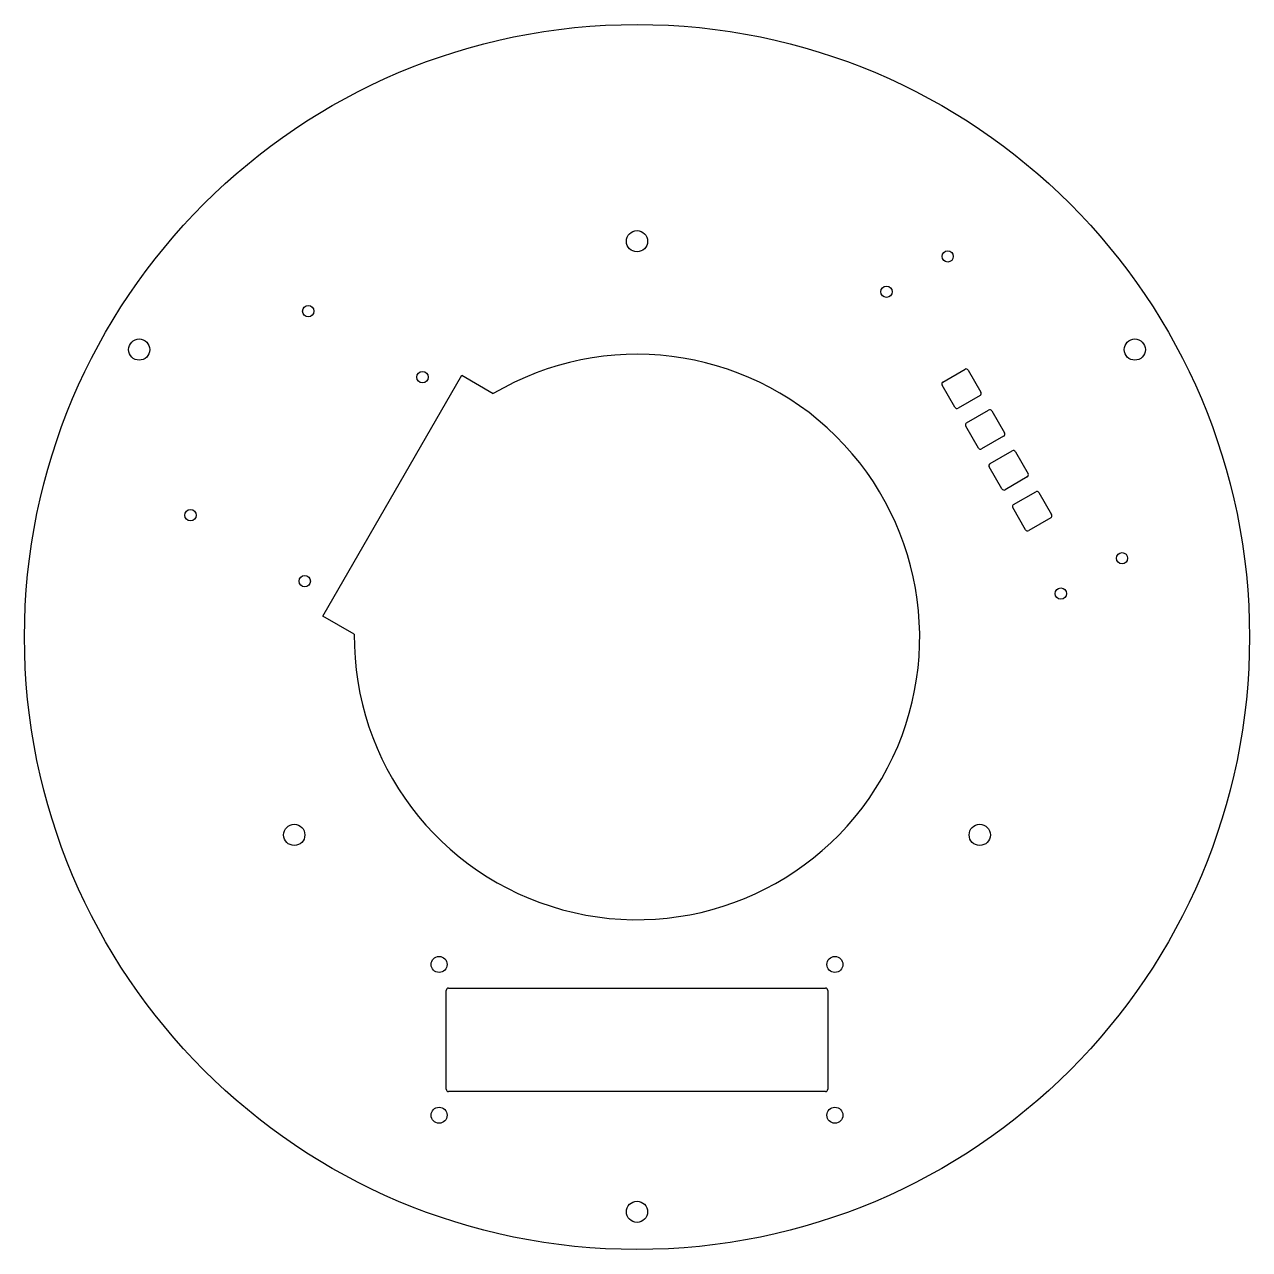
# Model space of a CAD drawing. Header units: millimetres. Extents: x -130 to 130, y -130 to 130.
import ezdxf

# ---------------------------------------------------------------- set-up
doc = ezdxf.new("R2010")
doc.units = ezdxf.units.MM
doc.layers.add('back_outline', color=7, linetype='Continuous')

msp = doc.modelspace()

# ---------------------------------------------------------------- linework, layer by layer
at = {"layer": 'back_outline'}
for p, q in [((-66.71, 4.45), (-37.21, 55.55)), ((-37.21, 55.55), (-30.5, 51.67)), ((64.94, 54.12), (69.62, 56.82)), ((70.3, 56.64), (73, 51.96)), ((67.46, 48.76), (64.76, 53.44)), ((72.82, 51.28), (68.14, 48.58)), ((69.94, 45.46), (74.62, 48.16)), ((75.3, 47.98), (78, 43.3)), ((72.46, 40.1), (69.76, 44.78)), ((77.82, 42.62), (73.14, 39.92)), ((74.94, 36.8), (79.62, 39.5)), ((80.3, 39.32), (83, 34.64)), ((77.46, 31.44), (74.76, 36.12)), ((82.82, 33.96), (78.14, 31.26)), ((79.94, 28.14), (84.62, 30.84)), ((85.3, 30.66), (88, 25.98)), ((82.46, 22.78), (79.76, 27.46)), ((87.82, 25.3), (83.14, 22.6)), ((-60, 0.58), (-66.71, 4.45)), ((-40.5, -96), (-40.5, -75)), ((-40, -74.5), (40, -74.5)), ((40.5, -75), (40.5, -96)), ((40, -96.5), (-40, -96.5))]:
    msp.add_line(p, q, dxfattribs=at)
for centre, radius in [((0, 0), 130), ((0, 84), 2.25), ((65.94, 80.79), 1.2), ((52.95, 73.29), 1.2), ((-69.77, 69.15), 1.2), ((-105.66, 61), 2.25), ((105.66, 61), 2.25), ((-45.52, 55.15), 1.2), ((-94.77, 25.85), 1.2), ((102.94, 16.71), 1.2), ((-70.52, 11.85), 1.2), ((89.95, 9.21), 1.2), ((-72.75, -42), 2.25), ((72.75, -42), 2.25), ((-42, -69.5), 1.7), ((42, -69.5), 1.7), ((-42, -101.5), 1.7), ((42, -101.5), 1.7), ((0, -122), 2.25)]:
    msp.add_circle(centre, radius, dxfattribs=at)
for centre, radius, start, end in [((0, 0), 60, -180.5498, 120.5498), ((69.87, 56.39), 0.5, -330, -240), ((65.19, 53.69), 0.5, -240, -150), ((72.57, 51.71), 0.5, -420, -330), ((67.89, 49.01), 0.5, -510, -420), ((74.87, 47.73), 0.5, -330, -240), ((70.19, 45.03), 0.5, -240, -150), ((77.57, 43.05), 0.5, -420, -330), ((72.89, 40.35), 0.5, -510, -420), ((79.87, 39.07), 0.5, -330, -240), ((75.19, 36.37), 0.5, -240, -150), ((82.57, 34.39), 0.5, -420, -330), ((77.89, 31.69), 0.5, -510, -420), ((84.87, 30.41), 0.5, -330, -240), ((80.19, 27.71), 0.5, -240, -150), ((87.57, 25.73), 0.5, -420, -330), ((82.89, 23.03), 0.5, -510, -420), ((-40, -75), 0.5, 90, 180), ((40, -75), 0.5, 0, 90), ((-40, -96), 0.5, 180, 270), ((40, -96), 0.5, -90, 0)]:
    msp.add_arc(centre, radius, start, end, dxfattribs=at)

doc.saveas('drawing.dxf')
